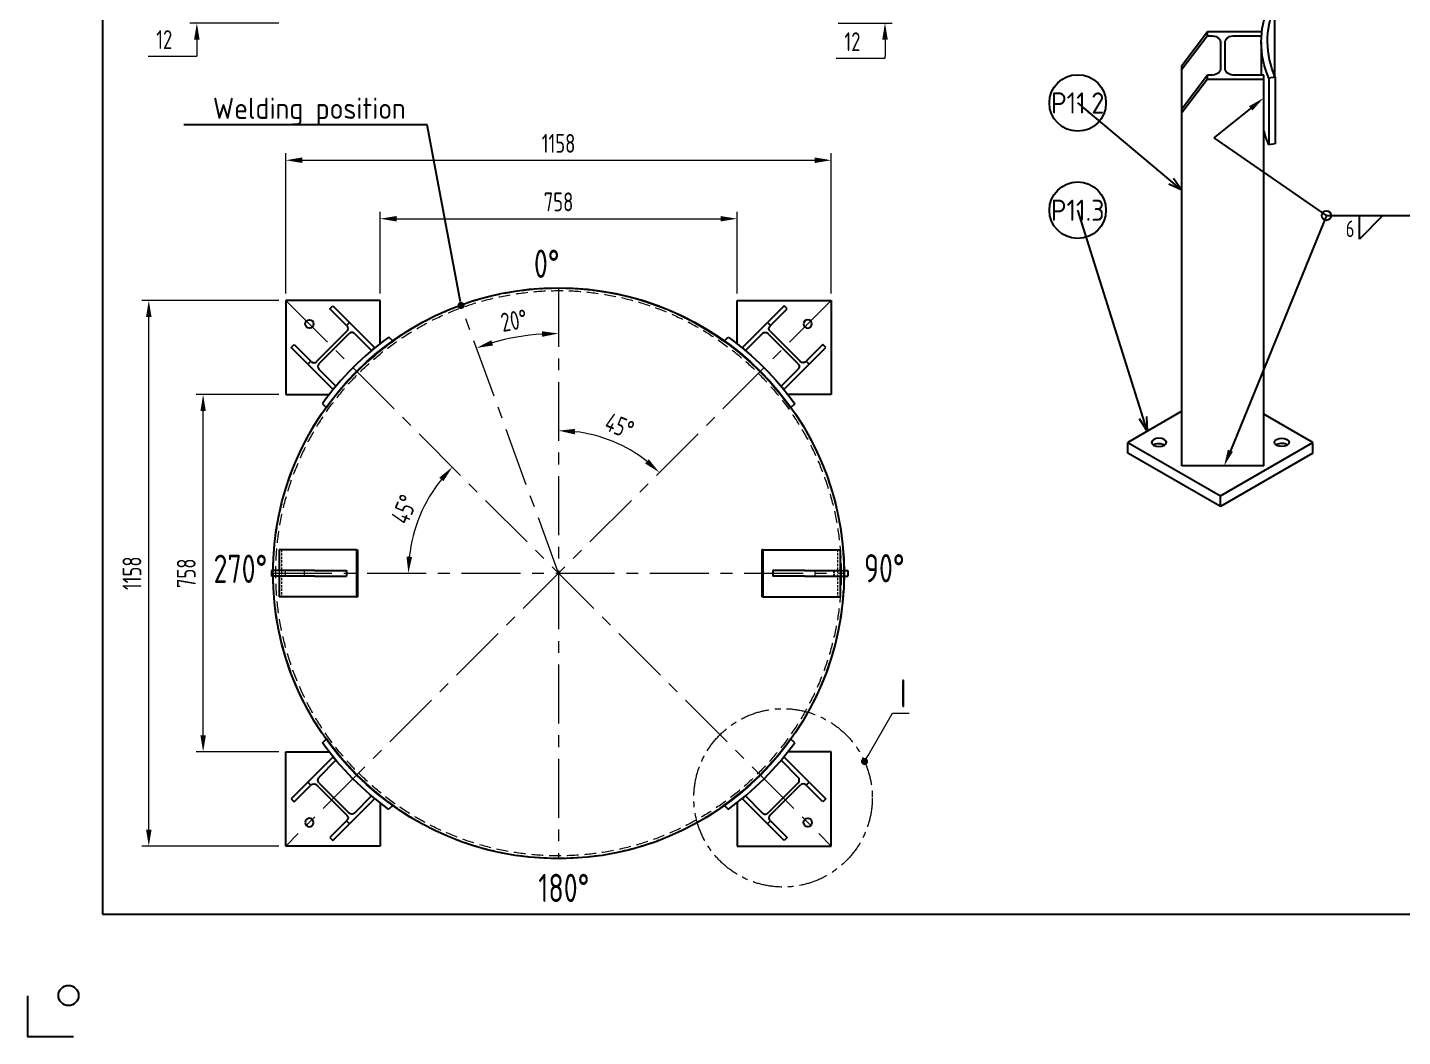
# Model space of a CAD drawing. Header units: millimetres. Extents: x -46397 to 283259, y -8690 to 23983.
# Drawn here: x 109262 to 112181, y -1997 to 145 of the extents above; entities that cross this region are included whole.
import ezdxf
from ezdxf import colors
from ezdxf.entities.mleader import LeaderData, LeaderLine
from ezdxf.enums import TextEntityAlignment as Align
from ezdxf.math import Vec2, Vec3

# ---------------------------------------------------------------- set-up
doc = ezdxf.new("R2010")
doc.units = ezdxf.units.MM
doc.linetypes.add('CENTER', pattern=[2, 1.25, -0.25, 0.25, -0.25])
doc.linetypes.add('HIDDENX2', pattern=[0.75, 0.5, -0.25])
doc.layers.get('Defpoints').update_dxf_attribs({"lineweight": 0})
for name, color, linetype, lineweight in [('0-Dim', 7, 'Continuous', 0), ('AM_5', 3, 'Continuous', 25), ('Dtext', 255, 'Continuous', 20), ('DUONGCHINH', 7, 'Continuous', 25), ('DUONGTAM', 1, 'CENTER', 0), ('Long_AM_Visible', 30, 'Continuous', 25), ('PHANTOM 2', 8, 'Continuous', 0)]:
    doc.layers.add(name, color=color, linetype=linetype, lineweight=lineweight)
doc.styles.add('Arial', font='arial.ttf')
doc.styles.add('Chu va so', font='arial.ttf')
doc.styles.add('GHI CHÚ 1', font='isocp_IV25.ttf', dxfattribs={"width": 0.8})
doc.styles.add('Long_Text', font='isocp.shx', dxfattribs={"width": 0.7})
doc.styles.get("Standard").update_dxf_attribs({"font": 'isocp.shx', "width": 0.8})
doc.styles.add('TCVN', font='arial.ttf')
doc.dimstyles.new('1-30SCALE', dxfattribs={"dimtxt": 75, "dimasz": 75, "dimexe": 37.5, "dimexo": 30, "dimgap": 30, "dimtad": 1, "dimtoh": 1, "dimdec": 0, "dimdsep": 46, "dimtxsty": 'GHI CHÚ 1', "dimcen": 0.09, "dimclrd": 256, "dimclre": 256, "dimclrt": 2, "dimadec": 0, "dimazin": 0, "dimtfac": 1, "dimtdec": 0, "dimtofl": 0, "dimtmove": 0, "dimatfit": 3, "dimfxl": 1, "dimlwd": 0, "dimlwe": 0, "dimarcsym": 0})
doc.dimstyles.new('1-30SCALE$2', dxfattribs={"dimtxt": 75, "dimasz": 75, "dimexe": 37.5, "dimexo": 30, "dimgap": 30, "dimtad": 1, "dimtoh": 1, "dimdec": 0, "dimdsep": 46, "dimtxsty": 'GHI CHÚ 1', "dimcen": 0.09, "dimclrd": 256, "dimclre": 256, "dimclrt": 2, "dimadec": 0, "dimazin": 0, "dimtfac": 1, "dimtdec": 0, "dimtofl": 0, "dimtmove": 0, "dimatfit": 3, "dimfxl": 1, "dimlwd": 0, "dimlwe": 0, "dimarcsym": 0})

# ---------------------------------------------------------------- blocks, each defined once
blk = doc.blocks.new('A$Cd0a137ae')
at = {"color": 3, "linetype": 'HIDDENX2', "lineweight": 0, "ltscale": 50}
for radius in [605, 600, 600]:
    blk.add_circle((0, 2.3), radius, dxfattribs=at)
at = {"color": 2, "linetype": 'Continuous', "lineweight": 0}
blk.add_arc((0, 2.3), 606, 270, 90, dxfattribs=at)
at = {"layer": 'DUONGCHINH', "color": 2}
blk.add_circle((0, 2.3), 606, dxfattribs=at)
at = {"layer": 'DUONGTAM', "ltscale": 100}
for p, q in [((0, 608.3), (0, -603.7)), ((-606, 2.3), (606, 2.3))]:
    blk.add_line(p, q, dxfattribs=at)
blk = doc.blocks.new('A$C30386dd9')
at = {"color": 4, "linetype": 'HIDDENX2', "lineweight": 0, "ltscale": 10}
for p, q in [((-50, 592.3), (50, 592.3)), ((-6, 597.9), (6, 597.9)), ((-6, 584.7), (6, 584.7)), ((-6, 583.9), (6, 583.9)), ((-6, 543.9), (6, 543.9)), ((6, -539.2), (-6, -539.2)), ((6, -579.2), (-6, -579.2)), ((-6, -580.1), (6, -580.1)), ((-50, -587.6), (50, -587.6)), ((-6, -593.2), (6, -593.2))]:
    blk.add_line(p, q, dxfattribs=at)
at = {"layer": 'DUONGCHINH', "color": 6, "ltscale": 10}
for p, q in [((-6, 522.8), (-6, 613.9)), ((-6, 613.9), (6, 613.9)), ((6, 522.8), (6, 613.9)), ((-50, 597.9), (-6, 597.9)), ((-50, 496), (-50, 597.9)), ((6, 597.9), (50, 597.9)), ((50, 496), (50, 597.9)), ((-6, 522.8), (-6, 455)), ((6, 522.8), (6, 455)), ((-50, 433.7), (-50, 496)), ((50, 433.7), (50, 496)), ((-6, 455), (6, 455)), ((-50, 433.7), (50, 433.7)), ((-50, 433.7), (-50, 431.3)), ((-50, 431.3), (50, 431.3)), ((50, 433.7), (50, 431.3)), ((-50, -426.6), (50, -426.6)), ((-50, -429), (-50, -426.6)), ((-50, -429), (50, -429)), ((-50, -429), (-50, -491.3)), ((50, -429), (50, -426.6)), ((50, -429), (50, -491.3)), ((-6, -450.3), (6, -450.3)), ((-6, -518.1), (-6, -450.3)), ((6, -518.1), (6, -450.3)), ((-50, -491.3), (-50, -593.2)), ((50, -491.3), (50, -593.2)), ((-6, -518.1), (-6, -609.2)), ((6, -518.1), (6, -609.2)), ((-50, -593.2), (-6, -593.2)), ((-6, -609.2), (6, -609.2)), ((6, -593.2), (50, -593.2))]:
    blk.add_line(p, q, dxfattribs=at)
blk = doc.blocks.new('sd2-4')
at = {"layer": 'DUONGCHINH', "color": 8}
for p, q in [((0, 0), (0, -200)), ((200, 0), (0, 0)), ((93.6, -18), (100, -11.6)), ((129, -53.3), (93.6, -18)), ((100, -11.6), (135.4, -47)), ((200, -92.1), (200, 0)), ((135.4, -47), (129, -53.3)), ((129, -53.3), (129.9, -54.2)), ((188.4, -100), (135.4, -47)), ((129.9, -65.5), (65.5, -129.9)), ((70.1, -134.5), (134.5, -70.1)), ((145.8, -70.1), (182, -106.4)), ((227.6, -86.5), (219, -77.9)), ((11.6, -100), (18, -93.6)), ((47, -135.4), (11.6, -100)), ((18, -93.6), (53.3, -129)), ((182, -106.4), (188.4, -100)), ((53.3, -129), (47, -135.4)), ((47, -135.4), (100, -188.4)), ((54.2, -129.9), (53.3, -129)), ((106.4, -182), (70.1, -145.8)), ((0, -200), (92.1, -200)), ((100, -188.4), (106.4, -182)), ((77.6, -219.3), (86.2, -227.9))]:
    blk.add_line(p, q, dxfattribs=at)
blk.add_circle((50, -50), 9, dxfattribs=at)
for centre, radius, start, end in [((124.2, -59.9), 8, 315, 45), ((578.8, -579.1), 617, 125.6727, 144.3273), ((578.8, -579.1), 605, 125.486, 144.514), ((140.1, -75.8), 8, 45, 135), ((59.9, -124.2), 8, 225, 315), ((75.8, -140.1), 8, 135, 225)]:
    blk.add_arc(centre, radius, start, end, dxfattribs=at)
blk = doc.blocks.new('*D431')
at = {"layer": 'Defpoints', "color": 0, "transparency": 16777216}
for p in [(110389.4, -407.5, -1.5), (110968.2, -434.3, -1.5), (110540.6, -751.3), (109810.5, -1592.6, -1.5), (110389.4, -1619.5, -1.5)]:
    blk.add_point(p, dxfattribs=at)
at = {"layer": 'PHANTOM 2', "linetype": 'Continuous', "lineweight": 0, "transparency": 16777216}
blk.add_arc((110389.4, -1013.5), 302.6, 51.6438, 83.3702, dxfattribs=at)
at = {"layer": 'PHANTOM 2', "transparency": 16777216}
for points in [[(110424, -718.7), (110424.6, -707), (110389.4, -710.8)], [(110581, -771.8), (110573.3, -780.5), (110603.3, -799.4)]]:
    blk.add_solid(points, dxfattribs=at)
at = {"layer": 'PHANTOM 2', "color": 2, "transparency": 16777216, "insert": (110518.8, -700.8), "char_height": 40, "attachment_point": 5, "rotation": 337.507, "style": 'GHI CHÚ 1'}
blk.add_mtext('45°', dxfattribs=at)
blk = doc.blocks.new('*D434')
at = {"layer": 'Defpoints', "color": 0, "transparency": 16777216}
for p in [(110968.2, -136.7), (109810.5, -434.3, -1.5), (110968.2, -434.3, -1.5)]:
    blk.add_point(p, dxfattribs=at)
at = {"layer": 'PHANTOM 2', "linetype": 'Continuous', "lineweight": 0, "transparency": 16777216}
for p, q in [((109810.5, -419.3), (109810.5, -121.7)), ((109845.5, -136.7), (110933.2, -136.7)), ((110968.2, -419.3), (110968.2, -121.7))]:
    blk.add_line(p, q, dxfattribs=at)
at = {"layer": 'PHANTOM 2', "transparency": 16777216}
for points in [[(109845.5, -130.8), (109845.5, -142.5), (109810.5, -136.7)], [(110933.2, -130.8), (110933.2, -142.5), (110968.2, -136.7)]]:
    blk.add_solid(points, dxfattribs=at)
at = {"layer": 'PHANTOM 2', "color": 2, "transparency": 16777216, "insert": (110389.4, -100.9), "char_height": 40, "attachment_point": 5, "style": 'GHI CHÚ 1'}
blk.add_mtext('1158', dxfattribs=at)
blk = doc.blocks.new('*D435')
at = {"layer": 'Defpoints', "color": 0, "transparency": 16777216}
for p in [(110768.2, -260.9), (110010.5, -434.3, -1.5), (110768.2, -434.3, -1.5)]:
    blk.add_point(p, dxfattribs=at)
at = {"layer": 'PHANTOM 2', "linetype": 'Continuous', "lineweight": 0, "transparency": 16777216}
for p, q in [((110010.5, -419.3), (110010.5, -245.9)), ((110045.5, -260.9), (110733.2, -260.9)), ((110768.2, -419.3), (110768.2, -245.9))]:
    blk.add_line(p, q, dxfattribs=at)
at = {"layer": 'PHANTOM 2', "transparency": 16777216}
for points in [[(110045.5, -255.1), (110045.5, -266.7), (110010.5, -260.9)], [(110733.2, -255.1), (110733.2, -266.7), (110768.2, -260.9)]]:
    blk.add_solid(points, dxfattribs=at)
at = {"layer": 'PHANTOM 2', "color": 2, "transparency": 16777216, "insert": (110389.4, -225.1), "char_height": 40, "attachment_point": 5, "style": 'GHI CHÚ 1'}
blk.add_mtext('758', dxfattribs=at)
blk = doc.blocks.new('*D440')
at = {"layer": 'Defpoints', "color": 0, "transparency": 16777216}
for p in [(109621.8, 166.5), (109810.5, 166.5, -1.5), (109810.5, 154.5, -1.5)]:
    blk.add_point(p, dxfattribs=at)
at = {"layer": 'PHANTOM 2', "linetype": 'Continuous', "lineweight": 0, "transparency": 16777216}
for p, q in [((109621.8, 201.5), (109621.8, 236.5)), ((109795.5, 166.5), (109606.8, 166.5)), ((109795.5, 154.5), (109606.8, 154.5)), ((109621.8, 119.5), (109621.8, 84.5)), ((109518.4, 84.5), (109621.8, 84.5))]:
    blk.add_line(p, q, dxfattribs=at)
at = {"layer": 'PHANTOM 2', "transparency": 16777216}
for points in [[(109615.9, 201.5), (109627.6, 201.5), (109621.8, 166.5)], [(109615.9, 119.5), (109627.6, 119.5), (109621.8, 154.5)]]:
    blk.add_solid(points, dxfattribs=at)
at = {"layer": 'PHANTOM 2', "color": 2, "transparency": 16777216, "insert": (109552.6, 119.5), "char_height": 40, "attachment_point": 5, "style": 'GHI CHÚ 1'}
blk.add_mtext('12', dxfattribs=at)
blk = doc.blocks.new('_TagCircle')
at = {"color": 0, "linetype": 'ByBlock', "lineweight": -2, "transparency": 16777216}
blk.add_circle((0, 0), 4, dxfattribs=at)
at = {"layer": 'Long_AM_Visible', "color": 0, "transparency": 16777216, "style": 'Long_Text'}
blk.add_attdef('TAGNUMBER', text='', height=3, dxfattribs=at).set_placement((0, -1.5), align=Align.CENTER)
blk = doc.blocks.new('_Open30')
at = {"color": 0, "linetype": 'ByBlock', "lineweight": -2}
for p, q in [((-1, 0.268), (0, 0)), ((0, 0), (-1, -0.268)), ((0, 0), (-1, 0))]:
    blk.add_line(p, q, dxfattribs=at)
blk = doc.blocks.new('*D471')
at = {"layer": 'Defpoints', "color": 0, "transparency": 16777216}
for p in [(110968.2, 166.5, -1.5), (110968.2, 154.5, -1.5), (111082.3, 154.5)]:
    blk.add_point(p, dxfattribs=at)
at = {"layer": 'PHANTOM 2', "linetype": 'Continuous', "lineweight": 0, "transparency": 16777216}
for p, q in [((111082.3, 201.5), (111082.3, 236.5)), ((110983.2, 166.5), (111097.3, 166.5)), ((110983.2, 154.5), (111097.3, 154.5)), ((111082.3, 119.5), (111082.3, 84.5)), ((110978.8, 79.9), (111082.3, 79.9)), ((111082.3, 79.9), (111082.3, 84.5))]:
    blk.add_line(p, q, dxfattribs=at)
at = {"layer": 'PHANTOM 2', "transparency": 16777216}
for points in [[(111076.4, 201.5), (111088.1, 201.5), (111082.3, 166.5)], [(111076.4, 119.5), (111088.1, 119.5), (111082.3, 154.5)]]:
    blk.add_solid(points, dxfattribs=at)
at = {"layer": 'PHANTOM 2', "color": 2, "transparency": 16777216, "insert": (111013.1, 114.9), "char_height": 40, "attachment_point": 5, "style": 'GHI CHÚ 1'}
blk.add_mtext('12', dxfattribs=at)
blk = doc.blocks.new('*D493')
at = {"layer": 'Defpoints', "color": 0, "transparency": 16777216}
for p in [(109519.8, -434.3), (109810.5, -434.3, -1.5), (109810.5, -1592.6, -1.5)]:
    blk.add_point(p, dxfattribs=at)
at = {"layer": 'PHANTOM 2', "linetype": 'Continuous', "lineweight": 0, "transparency": 16777216}
for p, q in [((109795.5, -434.3), (109504.8, -434.3)), ((109519.8, -1557.6), (109519.8, -469.3)), ((109795.5, -1592.6), (109504.8, -1592.6))]:
    blk.add_line(p, q, dxfattribs=at)
at = {"layer": 'PHANTOM 2', "transparency": 16777216}
for points in [[(109513.9, -469.3), (109525.6, -469.3), (109519.8, -434.3)], [(109513.9, -1557.6), (109525.6, -1557.6), (109519.8, -1592.6)]]:
    blk.add_solid(points, dxfattribs=at)
at = {"layer": 'PHANTOM 2', "color": 2, "transparency": 16777216, "insert": (109484, -1013.5), "char_height": 40, "attachment_point": 5, "rotation": 90, "style": 'GHI CHÚ 1'}
blk.add_mtext('1158', dxfattribs=at)
blk = doc.blocks.new('*D494')
at = {"layer": 'Defpoints', "color": 0, "transparency": 16777216}
for p in [(109635.1, -634.3), (109810.5, -634.3, -1.5), (109810.5, -1392.6, -1.5)]:
    blk.add_point(p, dxfattribs=at)
at = {"layer": 'PHANTOM 2', "linetype": 'Continuous', "lineweight": 0, "transparency": 16777216}
for p, q in [((109795.5, -634.3), (109620.1, -634.3)), ((109635.1, -1357.6), (109635.1, -669.3)), ((109795.5, -1392.6), (109620.1, -1392.6))]:
    blk.add_line(p, q, dxfattribs=at)
at = {"layer": 'PHANTOM 2', "transparency": 16777216}
for points in [[(109629.3, -669.3), (109640.9, -669.3), (109635.1, -634.3)], [(109629.3, -1357.6), (109640.9, -1357.6), (109635.1, -1392.6)]]:
    blk.add_solid(points, dxfattribs=at)
at = {"layer": 'PHANTOM 2', "color": 2, "transparency": 16777216, "insert": (109599.3, -1013.5), "char_height": 40, "attachment_point": 5, "rotation": 90, "style": 'GHI CHÚ 1'}
blk.add_mtext('758', dxfattribs=at)
blk = doc.blocks.new('_Dot')
at = {"color": 0, "linetype": 'ByBlock', "lineweight": -2}
blk.add_line((-0.5, 0), (-1, 0), dxfattribs=at)
at = {"color": 0, "linetype": 'ByBlock', "const_width": 0.5}
blk.add_lwpolyline([(-0.25, 0, 1), (0.25, 0, 1)], format="xyb", close=True, dxfattribs=at)
blk = doc.blocks.new('*S588')
at = {"layer": 'AM_5'}
for p, q in [((111780.9, -89), (111858.5, -26.6)), ((112019.1, -254.3), (111780.9, -89)), ((112199.1, -254.3), (112249.1, -204.3)), ((112019.1, -254.3), (111815.3, -753.3)), ((112019.1, -254.3), (112199.1, -254.3)), ((112199.1, -254.3), (112249.1, -304.3))]:
    blk.add_line(p, q, dxfattribs=at)
at = {"layer": 'AM_5', "color": 2}
for p, q in [((112089.1, -254.3), (112139.1, -254.3)), ((112139.1, -254.3), (112089.1, -304.3)), ((112089.1, -304.3), (112089.1, -254.3))]:
    blk.add_line(p, q, dxfattribs=at)
blk.add_circle((112019.1, -254.3), 9.98, dxfattribs=at)
at = {"layer": 'AM_5', "linetype": 'Continuous'}
for points in [[(111862.1, -31.2), (111854.8, -22.1), (111885.7, -4.7)], [(111809.9, -751.1), (111820.7, -755.5), (111802, -785.7)]]:
    blk.add_trace(points, dxfattribs=at)
at = {"layer": 'AM_5', "color": 2, "char_height": 35}
for s, insert, attachment_point in [('TYP', (112259.6, -254.3), 4), ('6', (112078.6, -264.8), 3)]:
    blk.add_mtext(s, dxfattribs=dict(at, insert=insert, attachment_point=attachment_point))
blk = doc.blocks.new('*D1490')
at = {"layer": 'Defpoints', "color": 0, "transparency": 16777216}
for p in [(110389.4, -407.5, -1.5), (110182.4, -444.9, -1.5), (110330.3, -507.9), (110389.4, -1013.5, -1.5), (110389.4, -1619.5, -1.5)]:
    blk.add_point(p, dxfattribs=at)
at = {"layer": 'PHANTOM 2', "linetype": 'Continuous', "lineweight": 0, "transparency": 16777216}
blk.add_arc((110389.4, -1013.5), 509, 93.9408, 106.0592, dxfattribs=at)
at = {"layer": 'PHANTOM 2', "transparency": 16777216}
for points in [[(110250.4, -529.9), (110246.8, -518.8), (110215.3, -535.2)], [(110354.2, -499.9), (110354.6, -511.5), (110389.4, -504.5)]]:
    blk.add_solid(points, dxfattribs=at)
at = {"layer": 'PHANTOM 2', "color": 2, "transparency": 16777216, "insert": (110294.8, -477), "char_height": 40, "attachment_point": 5, "rotation": 10, "style": 'GHI CHÚ 1'}
blk.add_mtext('20°', dxfattribs=at)
blk = doc.blocks.new('*D1491')
at = {"layer": 'Defpoints', "color": 0, "transparency": 16777216}
for p in [(109810.5, -434.3, -1.5), (110113.4, -854.1), (109783.4, -1013.5, -1.5), (110995.4, -1013.5, -1.5), (110968.2, -1592.6, -1.5)]:
    blk.add_point(p, dxfattribs=at)
at = {"layer": 'PHANTOM 2', "linetype": 'Continuous', "lineweight": 0, "transparency": 16777216}
blk.add_arc((110389.4, -1013.5), 318.6, 141.2825, 173.7035, dxfattribs=at)
at = {"layer": 'PHANTOM 2', "transparency": 16777216}
for points in [[(110136.4, -810.3), (110145.1, -818), (110164.1, -788.1)], [(110078.5, -978.8), (110066.8, -978.2), (110070.7, -1013.5)]]:
    blk.add_solid(points, dxfattribs=at)
at = {"layer": 'PHANTOM 2', "color": 2, "transparency": 16777216, "insert": (110061.9, -877.8), "char_height": 40, "attachment_point": 5, "rotation": 67.493, "style": 'GHI CHÚ 1'}
blk.add_mtext('45°', dxfattribs=at)
blk = doc.blocks.new('*U1822')
at = {"lineweight": 25}
for points in [[(0, 0), (7781, 0), (7781, 5097), (0, 5097)], [(0, 0), (5883.2, 0), (5883.2, 5097), (0, 5097)]]:
    blk.add_lwpolyline(points, close=True, dxfattribs=at)
at = {"lineweight": 25, "elevation": -0.2}
blk.add_lwpolyline([(-175.2, -190.5), (-175.2, -285.6), (-68.1, -285.6)], dxfattribs=at)
at = {"lineweight": 25}
blk.add_circle((-79.4, -189.8, -0.2), 23.6, dxfattribs=at)
at = {"layer": 'Dtext', "ltscale": 0.1}
for tag, p, height, style in [('REV_3', (5933.4, 1914.4), 33.9, 'TCVN'), ('FOR_APPROVAL3', (6272.3, 1912.1, -0.3), 40.7, 'TCVN'), ('REV_2', (5933.4, 1787.9), 33.9, 'TCVN'), ('FOR_APPROVAL2', (6272.3, 1785.5, -0.3), 40.7, 'TCVN'), ('REV_1', (5933.4, 1661.4), 33.9, 'TCVN'), ('FOR_APPROVAL1', (6272.3, 1659, -0.3), 40.7, 'TCVN'), ('NGUOI_VE', (6633.4, 1533.1, -0.3), 40.7, 'TCVN'), ('NGUOI_KIEM_2', (6992.7, 1533.1, -0.3), 40.7, 'TCVN'), ('NGUOI_DUYET', (7426.8, 1533.1, -0.3), 40.7, 'TCVN'), ('REV_0', (5933.4, 1534.9), 33.9, 'TCVN'), ('1.1_A4', (7448.6, 77.2, -0.3), 40.7, 'Chu va so'), ('A4_A4', (7583.9, 77.2, -0.3), 40.7, 'Chu va so'), ('REV.', (7695.4, 77.2, -0.3), 40.7, 'Chu va so')]:
    blk.add_attdef(tag, p, '', height=height, dxfattribs=dict(at, style=style))
for tag, p, height, style, width in [('NGAY_REV03', (6019.2, 1912.1, -0.3), 35.2, 'TCVN', 0.95), ('NGAY_REV02', (6019.2, 1785.5, -0.3), 35.2, 'TCVN', 0.95), ('NGAY_REV01', (6019.2, 1659, -0.3), 35.2, 'TCVN', 0.95), ('NGAY_REV0', (6019.2, 1532.5, -0.3), 35.2, 'TCVN', 0.95), ('DWD.NO', (6016.1, 33, -0.3), 54.2, 'Chu va so', 0.85)]:
    blk.add_attdef(tag, p, '', height=height, dxfattribs=dict(at, style=style, width=width))
at = {"layer": 'Dtext', "lineweight": 25, "ltscale": 0.1, "style": 'Chu va so'}
for tag, p, height in [('PROJECT_CODE', (6408, 637.1), 81.3), ('TITLE1', (6055.8, 485.9, -0.3), 54.2), ('TITLE2', (6055.8, 358.4, -0.3), 54.2), ('TITLE3', (6055.8, 231.9, -0.3), 54.2)]:
    blk.add_attdef(tag, p, '', height=height, dxfattribs=at)

msp = doc.modelspace()

# ---------------------------------------------------------------- linework, layer by layer
msp.add_arc((110389.36, -1013.46, -1.5), 605, 54.51404, 89.99999)
at = {"layer": 'DUONGCHINH'}
for p, q in [((111909.02, 188.84), (111909.02, 43.05)), ((111766.58, 135.75), (111712.61, 63.79)), ((111766.58, 127.74), (111712.61, 55.78)), ((111766.58, 127.74), (111766.58, 135.75)), ((111766.58, 43.63), (111712.61, -28.33)), ((111766.58, 35.62), (111712.61, -36.35)), ((111766.58, 35.62), (111766.58, 43.63))]:
    msp.add_line(p, q, dxfattribs=at)
at = {"layer": 'DUONGCHINH', "extrusion": (-1.11022e-16, 0.816497, 0.57735)}
for p, q in [((111882.12, 135.75), (111766.58, 135.75)), ((111766.58, 127.74), (111773.31, 127.74)), ((111825.34, 127.74), (111881.34, 127.74)), ((111794.13, 115.72), (111794.13, 55.64)), ((111804.53, 55.64), (111804.53, 115.72)), ((111880.82, 114.01), (111880.82, 43.63)), ((111712.61, -28.33), (111712.61, 63.79)), ((111773.31, 43.63), (111766.58, 43.63)), ((111766.58, 35.62), (111886.05, 35.62)), ((111886.05, 43.63), (111825.34, 43.63)), ((111886.05, 35.62), (111886.05, 43.63)), ((111886.05, -785.72), (111886.05, 35.62)), ((111910.56, 39.39), (111897.1, 37.46)), ((111897.1, 37.46), (111897.1, -104.15)), ((111910.56, 39.39), (111910.56, -102.22)), ((111712.61, -785.72), (111712.61, -28.33)), ((111910.56, -102.22), (111897.1, -104.15)), ((111712.61, -669.43), (111597.91, -735.65)), ((111990.35, -735.65), (111886.05, -675.44)), ((111597.91, -735.65), (111794.13, -848.94)), ((111597.91, -746.98), (111597.91, -735.65)), ((111597.91, -758.31), (111597.91, -746.98)), ((111794.13, -871.6), (111597.91, -758.31)), ((111794.13, -848.94), (111990.35, -735.65)), ((111990.35, -758.31), (111794.13, -871.6)), ((111990.35, -746.98), (111990.35, -735.65)), ((111990.35, -758.31), (111990.35, -746.98)), ((111886.05, -785.72), (111712.61, -785.72)), ((111794.13, -860.27), (111794.13, -848.94)), ((111794.13, -871.6), (111794.13, -860.27))]:
    msp.add_line(p, q, dxfattribs=at)
at = {"layer": 'DUONGCHINH', "extrusion": (3.89461e-17, 2.22045e-16, -1)}
for centre, end_param in [((112428.88, 114.01), 0.2443461), ((112442.34, 115.94), 0.2324605)]:
    msp.add_ellipse(centre, major_axis=(-548.06, 0), ratio=0.5773503, start_param=-0.2443461, end_param=end_param, dxfattribs=at)
at = {"layer": 'DUONGCHINH', "extrusion": (-6.7847e-17, -5.55112e-17, -1)}
for centre, major_axis in [((111773.31, 115.72), (20.81, 0)), ((111825.34, 55.64), (-20.81, 0))]:
    msp.add_ellipse(centre, major_axis=major_axis, ratio=0.5773503, start_param=-1.5707963, end_param=0, dxfattribs=at)
at = {"layer": 'DUONGCHINH', "extrusion": (-6.16791e-18, -5.55112e-17, -1)}
for centre, major_axis in [((111825.34, 115.72), (-20.81, 0)), ((111773.31, 55.64), (20.81, 0))]:
    msp.add_ellipse(centre, major_axis=major_axis, ratio=0.5773503, start_param=0, end_param=1.5707963, dxfattribs=at)
at = {"layer": 'DUONGCHINH', "extrusion": (4.25291e-17, 5.55112e-17, -1)}
msp.add_ellipse((112428.88, -27.6), major_axis=(-548.06, 0), ratio=0.5773503, start_param=-0.2443461, end_param=-0.1382157, dxfattribs=at)
at = {"layer": 'DUONGCHINH', "extrusion": (-1.84889e-32, 1.11022e-16, -1)}
msp.add_ellipse((111663.81, -735.65), major_axis=(-15.61, 0), ratio=0.5773503, start_param=-3.9269908, end_param=2.3561945, dxfattribs=at)
at = {"layer": 'DUONGCHINH'}
for centre, major_axis, start_param, end_param in [((111924.45, -735.65), (15.61, 0), -3.9269908, 2.3561945), ((111924.45, -746.98), (-15.61, 0), -0.7853982, -0.6796738), ((111924.45, -746.98), (-15.61, 0), -0.7853982, -0.6796738), ((111924.45, -746.98), (-15.61, 0), -2.4619188, -0.7853982), ((111924.45, -746.98), (-15.61, 0), -2.4619188, -0.7853982)]:
    msp.add_ellipse(centre, major_axis=major_axis, ratio=0.5773503, start_param=start_param, end_param=end_param, dxfattribs=at)
at = {"layer": 'DUONGCHINH', "extrusion": (8.16771e-17, -1.46283e-29, -1)}
msp.add_ellipse((111663.81, -746.98), major_axis=(15.61, 0), ratio=0.5773503, start_param=-2.4619188, end_param=-0.7853982, dxfattribs=at)
msp.add_ellipse((111663.81, -746.98), major_axis=(15.61, 0), ratio=0.5773503, start_param=-2.4619188, end_param=-0.7853982, dxfattribs=at)
at = {"layer": 'DUONGCHINH', "extrusion": (1.11022e-16, -1.11022e-16, -1)}
msp.add_ellipse((111663.81, -746.98), major_axis=(15.61, 0), ratio=0.5773503, start_param=-0.7853982, end_param=-0.6796738, dxfattribs=at)
msp.add_ellipse((111663.81, -746.98), major_axis=(15.61, 0), ratio=0.5773503, start_param=-0.7853982, end_param=-0.6796738, dxfattribs=at)
at = {"layer": 'DUONGTAM', "ltscale": 100}
for p, q in [((109810.53, -434.34, -1.5), (110968.2, -1592.58, -1.5)), ((110968.2, -434.34, -1.5), (109810.53, -1592.58, -1.5)), ((110389.36, -1013.46, -1.5), (110182.44, -444.94, -1.5))]:
    msp.add_line(p, q, dxfattribs=at)
at = {"layer": 'DUONGTAM', "color": 6, "ltscale": 50}
msp.add_circle((110865.9, -1490.28, -1.5), 189.36, dxfattribs=at)

# ---------------------------------------------------------------- block references
for name, p in [('A$Cd0a137ae', (110389.36, -1015.79, -1.5)), ('sd2-4', (109810.53, -434.34, -1.5))]:
    msp.add_blockref(name, p)
at = {"xscale": -1}
msp.add_blockref('sd2-4', (110968.2, -434.34, -1.5), dxfattribs=at)
for name, p, rotation in [('A$C30386dd9', (110389.36, -1013.46, -1.5), 270), ('sd2-4', (110968.2, -1592.58, -1.5), 180)]:
    msp.add_blockref(name, p, dxfattribs=dict(rotation=rotation))
at = {"xscale": -1, "rotation": 180}
msp.add_blockref('sd2-4', (109810.53, -1592.58, -1.5), dxfattribs=at)
at = {"layer": 'AM_5'}
msp.add_blockref('*S588', (0, 0), dxfattribs=at)

# ---------------------------------------------------------------- texts
at = {"color": 6, "char_height": 60, "attachment_point": 1, "style": 'GHI CHÚ 1'}
for s, insert in [('\\pxqc;0%%D', (110309.15, -326.51, -3)), ('\\pxqc;270%%D', (109659.04, -974.06)), ('\\pxqc;90%%D', (111025.69, -972.85)), ('\\pxqc;180%%D', (110345.38, -1651.53))]:
    msp.add_mtext_dynamic_manual_height_columns(s, width=110.2, gutter_width=322.31, heights=[0], dxfattribs=dict(at, insert=insert))

# ---------------------------------------------------------------- dimensions: what is measured, and where the dimension line sits
at = {"layer": 'PHANTOM 2'}
for base, p1, p2, picture, middle in [((109621.77, 166.48), (109810.53, 154.48, -1.5), (109810.53, 166.48, -1.5), '*D440', (109597.13, 95.74)), ((111082.25, 154.48), (110968.2, 166.48, -1.5), (110968.2, 154.48, -1.5), '*D471', (111054.47, 79.88))]:
    dim = msp.add_linear_dim(base=base, p1=p1, p2=p2, angle=90, dimstyle='1-30SCALE', override={"dimtxt": 40, "dimasz": 35, "dimexe": 15, "dimexo": 15, "dimgap": 15, "dimtmove": 1}, dxfattribs=at)
    dim.commit()
    dim.dimension.update_dxf_attribs({"geometry": picture, "text_midpoint": middle, "dimtype": 160})
for base, p1, p2, picture, middle in [((110968.2, -136.67), (109810.53, -434.34, -1.5), (110968.2, -434.34, -1.5), '*D434', (110389.36, -100.89)), ((110768.2, -260.9), (110010.53, -434.34, -1.5), (110768.2, -434.34, -1.5), '*D435', (110389.36, -225.12))]:
    dim = msp.add_linear_dim(base=base, p1=p1, p2=p2, dimstyle='1-30SCALE', override={"dimtxt": 40, "dimasz": 35, "dimexe": 15, "dimexo": 15, "dimgap": 15, "dimtmove": 1}, dxfattribs=at)
    dim.commit()
    dim.dimension.update_dxf_attribs({"geometry": picture, "text_midpoint": middle})
for base, line1, line2, picture, middle in [((110540.64, -751.34), ((110968.2, -434.34, -1.5), (109810.53, -1592.58, -1.5)), ((110389.36, -407.46, -1.5), (110389.36, -1619.46, -1.5)), '*D431', (110518.84, -700.78)), ((110330.28, -507.93), ((110389.36, -407.46, -1.5), (110389.36, -1619.46, -1.5)), ((110389.36, -1013.46, -1.5), (110182.44, -444.94, -1.5)), '*D1490', (110294.77, -476.98)), ((110113.44, -854.09), ((109783.36, -1013.46, -1.5), (110995.36, -1013.46, -1.5)), ((109810.53, -434.34, -1.5), (110968.2, -1592.58, -1.5)), '*D1491', (110061.93, -877.78))]:
    dim = msp.add_angular_dim_2l(base=base, line1=line1, line2=line2, dimstyle='1-30SCALE$2', override={"dimtxt": 40, "dimasz": 35, "dimexe": 15, "dimexo": 15, "dimgap": 15, "dimtmove": 1}, dxfattribs=at)
    dim.commit()
    dim.dimension.update_dxf_attribs({"geometry": picture, "text_midpoint": middle})
for base, p1, p2, picture, middle in [((109519.76, -434.34), (109810.53, -1592.58, -1.5), (109810.53, -434.34, -1.5), '*D493', (109483.97, -1013.46)), ((109635.1, -634.34), (109810.53, -1392.58, -1.5), (109810.53, -634.34, -1.5), '*D494', (109599.31, -1013.46))]:
    dim = msp.add_linear_dim(base=base, p1=p1, p2=p2, angle=90, dimstyle='1-30SCALE', override={"dimtxt": 40, "dimasz": 35, "dimexe": 15, "dimexo": 15, "dimgap": 15, "dimtmove": 1}, dxfattribs=at)
    dim.commit()
    dim.dimension.update_dxf_attribs({"geometry": picture, "text_midpoint": middle})

# ---------------------------------------------------------------- leaders
ml = msp.add_multileader_mtext('Standard')
ml.set_content('{\\Fisocp|c0;\\C256;Welding position}', color=1, style='Arial')
ml.set_leader_properties(color=3, linetype='Continuous', lineweight=-1)
ml.set_arrow_properties(name='DOT')
ml.build(insert=Vec2(0, 0))
ml.multileader.update_dxf_attribs({"has_dogleg": 0, "text_left_attachment_type": 5, "text_right_attachment_type": 5, "dogleg_length": 0, "arrow_head_size": 15, "scale": 15})
ctx = ml.context
ctx.base_point, ctx.scale, ctx.char_height, ctx.arrow_head_size, ctx.landing_gap_size, ctx.plane_origin = Vec3(109625.86, -61.85), 15, 45, 15, 30, Vec3(110576.71, -2124.78)
ctx.left_attachment, ctx.right_attachment = 5, 5
notes = []
notes.append((ctx, [(0, (1, 1, 0), (110110.6, -61.85), (-1, 0), 0, [(0, [(110182.44, -444.94)], 0, [])])]))
ctx.mtext.insert, ctx.mtext.flow_direction = Vec3(109655.86, -3.97), 5
at = {"color": 3, "ltscale": 5}
ml = msp.add_multileader_mtext('Standard', dxfattribs=at)
ml.set_content('I', color=3)
ml.set_leader_properties(lineweight=9)
ml.set_arrow_properties(name='DOT')
ml.build(insert=Vec2(0, 0))
ml.multileader.update_dxf_attribs({"has_dogleg": 0, "text_left_attachment_type": 5, "text_right_attachment_type": 6, "dogleg_length": 0.0873, "arrow_head_size": 15, "scale": 300})
ctx = ml.context
ctx.base_point, ctx.scale, ctx.char_height, ctx.arrow_head_size, ctx.landing_gap_size, ctx.plane_origin = Vec3(111098.35, -1310.42, -1.4), 300, 60, 15, 15.72, Vec3(111567.69, -1693.66, -1.4)
ctx.left_attachment, ctx.right_attachment = 5, 6
notes.append((ctx, [(1, (1, 1, 0), (111072.14, -1310.42, -1.4), (1, 0), 26.2, [(0, [(111038.8, -1413.04, -1.4)], 0, [])])]))
ctx.mtext.insert, ctx.mtext.flow_direction = Vec3(111114.07, -1238.42, -1.4), 5
at = {"layer": '0-Dim', "color": 6}
ml = msp.add_multileader_block('Standard', dxfattribs=at)
ml.set_content('_TagCircle', color=6, scale=15)
ml.set_attribute('TAGNUMBER', 'P11.2', width=0)
ml.set_leader_properties(color=5)
ml.set_arrow_properties(name='OPEN30')
ml.build(insert=Vec2(0, 0))
ml.multileader.update_dxf_attribs({"has_dogleg": 0, "text_left_attachment_type": 6, "text_right_attachment_type": 6, "dogleg_length": 0.36, "arrow_head_size": 30, "block_connection_type": 1})
ctx = ml.context
ctx.base_point, ctx.char_height, ctx.arrow_head_size, ctx.landing_gap_size, ctx.plane_origin = Vec3(111491.24, -15.13), 56, 30, 1.4, Vec3(111719.22, 131.37)
ctx.left_attachment, ctx.right_attachment, ctx.attachment_type = 6, 6, 1
notes.append((ctx, [(0, (1, 1, 0), (111491.6, -15.13), (-1, 0), 0.36, [(0, [(111712.61, -200.27)], 0, [])])]))
ctx.block.insert = Vec3(111491.24, -15.13)
ml = msp.add_multileader_block('Standard', dxfattribs=at)
ml.set_content('_TagCircle', color=6, scale=15)
ml.set_attribute('TAGNUMBER', 'P11.3', width=0)
ml.set_leader_properties(color=5)
ml.set_arrow_properties(name='OPEN30')
ml.build(insert=Vec2(0, 0))
ml.multileader.update_dxf_attribs({"has_dogleg": 0, "text_left_attachment_type": 6, "text_right_attachment_type": 6, "dogleg_length": 0.36, "arrow_head_size": 30, "block_connection_type": 1})
ctx = ml.context
ctx.base_point, ctx.char_height, ctx.arrow_head_size, ctx.landing_gap_size, ctx.plane_origin = Vec3(111491.24, -242.84), 56, 30, 1.4, Vec3(111719.22, -96.34)
ctx.left_attachment, ctx.right_attachment, ctx.attachment_type = 6, 6, 1
notes.append((ctx, [(0, (1, 1, 0), (111491.6, -242.84), (-1, 0), 0.36, [(0, [(111638.87, -712.01)], 0, [])])]))
ctx.block.insert = Vec3(111491.24, -242.84)
for ctx, leaders in notes:
    for number, flags, end, landing, length, lines in leaders:
        leader = LeaderData()
        leader.index, (leader.has_last_leader_line, leader.has_dogleg_vector, leader.attachment_direction) = number, flags
        leader.last_leader_point, leader.dogleg_vector, leader.dogleg_length = Vec3(end), Vec3(landing), length
        for number, points, colour, breaks in lines:
            line = LeaderLine()
            line.index, line.vertices, line.color, line.breaks = number, Vec3.list(points), colors.encode_raw_color(colour), breaks
            leader.lines.append(line)
        ctx.leaders.append(leader)

# ---------------------------------------------------------------- next in the draw order: block references
at = {"xscale": 0.9084576280678549, "yscale": 0.9084576280678549, "zscale": 0.9084576280678549}
msp.add_blockref('*U1822', (109421.51, -1737.47), dxfattribs=at)

doc.saveas('drawing.dxf')
